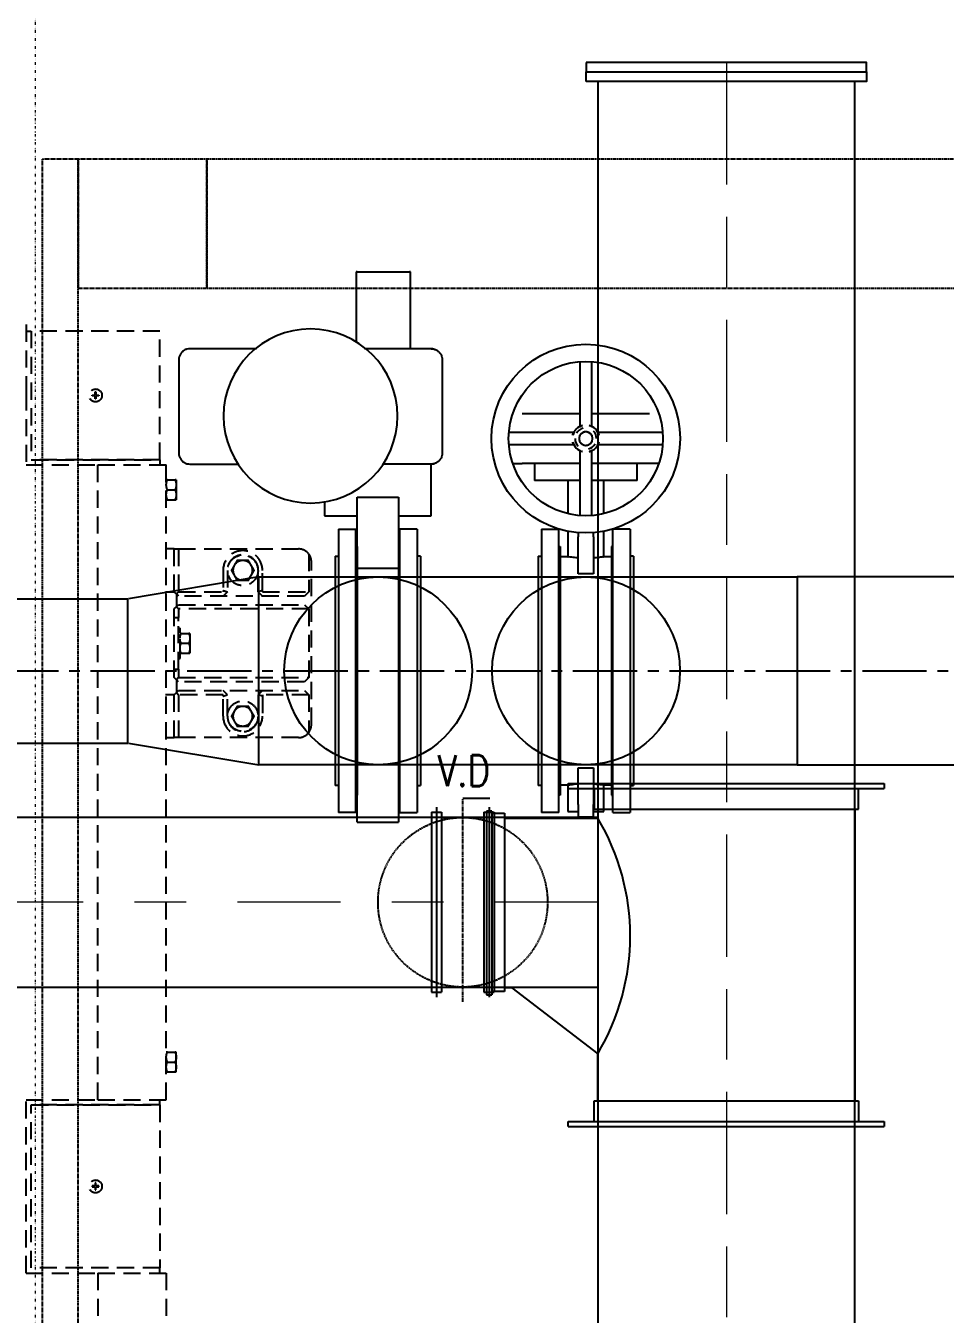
# Model space of a CAD drawing. Extents: x -76427 to 292734, y -42117 to 131250.
# Drawn here: x 8989 to 10061, y 5314 to 6816 of the extents above; entities that cross this region are included whole.
import ezdxf
from ezdxf.enums import TextEntityAlignment as Align

# ---------------------------------------------------------------- set-up
doc = ezdxf.new("R2010")
doc.units = 0
doc.header["$LTSCALE"] = 10
for name, pattern in [('H12PL1$0$JJP_三點線', [0.9, 0.3, -0.15, 0, -0.15, 0, -0.15, 0, -0.15]), ('XFM7P10PV$0$CENTER2', [1.125, 0.75, -0.125, 0.125, -0.125]), ('XFM7P10PV$0$Dashed', [2, 1, -1]), ('XFM7P10PV$0$HIDDEN2', [0.1875, 0.125, -0.0625]), ('XFM7P10PV$0$中心', [29.999999, 12, -6, 6, -6]), ('XFM7Q10PV-200K$0$18P6-XFM7QB2-PV$0$HIDDEN', [0.3, 0.2, -0.1])]:
    doc.linetypes.add(name, pattern=pattern)
for name, color, linetype in [('H12PL1$0$S-GRID', 252, 'Continuous'), ('XFM7P10PV$0$M-CMDUCT-DAPR', 252, 'Continuous'), ('XFM7P10PV$0$M-DUCT-FLAN-L', 252, 'Continuous'), ('XFM7P10PV$0$SUPPORT', 252, 'XFM7P10PV$0$Dashed'), ('XFM7P10PV$0$U-PV-EXH', 252, 'Continuous'), ('XFM7P10PV$0$U-PV-PIPE-CENTER', 252, 'XFM7P10PV$0$CENTER2'), ('XFM7P10PV$0$U-PV-PIPE-SUS', 252, 'Continuous'), ('XFM7Q10PV-200K$0$PV-EQ(FUTURE)', 252, 'XFM7Q10PV-200K$0$18P6-XFM7QB2-PV$0$HIDDEN')]:
    doc.layers.add(name, color=color, linetype=linetype)
doc.layers.add('XFM7P10PV$0$M-HVAC-DUCT-CNTR', color=252, linetype='XFM7P10PV$0$中心', lineweight=9)
doc.styles.add('XFM7P10PV$0$STDTEXT', font='simplex.shx', dxfattribs={"width": 0.8, "bigfont": 'china.shx'})

# ---------------------------------------------------------------- blocks, each defined once
blk = doc.blocks.new('H12PL1')
at = {"layer": 'H12PL1$0$S-GRID', "linetype": 'H12PL1$0$JJP_三點線', "lineweight": 0}
blk.add_line((9000, 128250), (9000, -28000), dxfattribs=at)
blk = doc.blocks.new('XFM7Q10PV-200K$0$18P6-XFM7QB2-PV$0$atlas vaccum pump')
for p, q in [((-5.75, 148.6), (-5.75, 222.57)), ((2.25, 148.6), (2.25, 222.57)), ((2.25, 148.6), (-5.75, 148.6)), ((-5, 148.6), (-5, 148)), ((-5, 148), (10, 148)), ((-5, 148), (10, 148)), ((-5, 129), (-5, 148)), ((10.6, 148.6), (2.25, 148.6)), ((10, 148), (10, 129)), ((10, 148), (10, 129)), ((10.6, 148.6), (10.6, 128.4)), ((-5.75, 128.4), (-5.75, 54.4)), ((2.25, 128.4), (-5.75, 128.4)), ((10, 129), (-5, 129)), ((-5, 129), (-5, 128.4)), ((-5, 129), (10, 129)), ((2.25, 128.4), (2.25, 54.4)), ((10.6, 128.4), (2.25, 128.4)), ((-6.91, 125.15), (-6.91, 124.58)), ((-5.88, 125.15), (-6.77, 125.15)), ((-6.91, 124.58), (-6.91, 123.42)), ((-6.91, 124.58), (-6.91, 124.58)), ((-6.91, 123.42), (-6.91, 122.85)), ((-6.91, 123.42), (-6.91, 123.42)), ((-5.88, 124), (-6.77, 124)), ((-5.88, 122.85), (-6.77, 122.85)), ((-21.17, 86.19), (-7.17, 86.19)), ((-7.17, 81.19), (-7.17, 86.19)), ((-7.17, 86.19), (-6.67, 86.19)), ((-6.67, 86.19), (-6.67, 81.19)), ((-5.67, 86.19), (-6.67, 86.19)), ((-22.67, 84.69), (-22.67, 65.69)), ((-22.38, 81.19), (-22.38, 85.59)), ((-15.67, 84.27), (-15.67, 84.27)), ((-14.67, 84.85), (-14.67, 84.85)), ((-13.67, 84.27), (-13.67, 84.27)), ((-16.97, 81.35), (-16.97, 83.69)), ((-16.47, 81.19), (-16.47, 83.69)), ((-15.67, 83.12), (-15.67, 83.11)), ((-13.67, 83.11), (-13.67, 83.12)), ((-12.87, 83.69), (-12.87, 81.19)), ((-12.37, 83.69), (-12.37, 81.35)), ((-22.38, 81.19), (-16.97, 81.19)), ((-21.86, 80.69), (-22.38, 81.19)), ((-16.97, 81.35), (-16.47, 81.19)), ((-16.97, 81.19), (-16.97, 81.35)), ((-16.97, 80.69), (-16.47, 81.19)), ((-14.67, 82.54), (-14.67, 82.54)), ((-12.87, 81.19), (-12.37, 80.69)), ((-12.37, 81.35), (-12.37, 81.19)), ((-12.37, 81.19), (-7.17, 81.19)), ((-6.92, 80.94), (-7.17, 81.19)), ((-6.67, 81.19), (-6.92, 80.94)), ((-6.67, 81.19), (-5.67, 81.19)), ((-22.38, 79.19), (-21.86, 79.69)), ((-7.17, 80.69), (-21.86, 80.69)), ((-21.86, 79.69), (-7.17, 79.69)), ((-6.92, 80.94), (-7.17, 80.69)), ((-7.17, 79.69), (-6.92, 79.44)), ((-6.92, 79.44), (-6.92, 80.94)), ((-7.17, 79.19), (-22.38, 79.19)), ((-22.38, 71.19), (-22.38, 79.19)), ((-7.17, 79.19), (-6.92, 79.44)), ((-7.17, 78.19), (-7.17, 79.19)), ((-7.17, 78.19), (-7.17, 72.6)), ((-6.67, 78.19), (-7.17, 78.19)), ((-6.92, 79.44), (-6.67, 79.19)), ((-6.67, 79.19), (-6.67, 71.19)), ((-7.35, 76.97), (-7.35, 73.66)), ((-7.35, 76.97), (-7.35, 73.66)), ((-7.17, 76.97), (-7.35, 76.97)), ((-7.17, 76.97), (-7.35, 76.97)), ((-8.5, 75.77), (-8.5, 76.35)), ((-8.5, 74.62), (-8.5, 75.77)), ((-8.5, 75.77), (-8.5, 75.77)), ((-7.48, 76.35), (-8.37, 76.35)), ((-7.48, 75.19), (-8.37, 75.19)), ((-8.5, 74.61), (-8.5, 74.62)), ((-8.5, 74.04), (-8.5, 74.61)), ((-7.48, 74.04), (-8.37, 74.04)), ((-7.35, 73.66), (-7.35, 73.42)), ((-7.35, 73.66), (-7.35, 73.42)), ((-7.17, 73.42), (-7.35, 73.42)), ((-7.17, 73.42), (-7.35, 73.42)), ((-7.17, 72.6), (-7.17, 72.19)), ((-7.17, 71.19), (-7.17, 72.19)), ((-6.67, 72.19), (-7.17, 72.19)), ((-22.38, 71.19), (-7.17, 71.19)), ((-21.86, 70.69), (-22.38, 71.19)), ((-7.17, 70.69), (-21.86, 70.69)), ((-6.92, 70.94), (-7.17, 71.19)), ((-6.92, 70.94), (-7.17, 70.69)), ((-6.67, 71.19), (-6.92, 70.94)), ((-6.92, 69.44), (-6.92, 70.94)), ((-22.38, 69.19), (-21.86, 69.69)), ((-16.97, 69.19), (-22.38, 69.19)), ((-22.38, 64.8), (-22.38, 69.19)), ((-21.86, 69.69), (-7.17, 69.69)), ((-16.97, 69.69), (-16.47, 69.19)), ((-16.97, 69.03), (-16.47, 69.19)), ((-16.97, 69.19), (-16.97, 69.03)), ((-16.47, 69.19), (-16.47, 66.69)), ((-12.87, 69.19), (-12.37, 69.69)), ((-12.87, 66.69), (-12.87, 69.19)), ((-12.37, 69.03), (-12.37, 69.19)), ((-7.17, 69.19), (-12.37, 69.19)), ((-7.17, 69.69), (-6.92, 69.44)), ((-7.17, 69.19), (-6.92, 69.44)), ((-7.17, 64.19), (-7.17, 69.19)), ((-6.92, 69.44), (-6.67, 69.19)), ((-6.67, 69.19), (-6.67, 64.19)), ((-5.67, 69.19), (-6.67, 69.19)), ((-16.97, 69.03), (-16.97, 66.69)), ((-14.67, 67.85), (-14.67, 67.85)), ((-12.37, 66.69), (-12.37, 69.03)), ((-15.67, 67.27), (-15.67, 67.27)), ((-15.67, 66.12), (-15.67, 66.11)), ((-13.67, 67.27), (-13.67, 67.27)), ((-13.67, 66.11), (-13.67, 66.12)), ((-14.67, 65.54), (-14.67, 65.54)), ((-7.17, 64.19), (-21.17, 64.19)), ((-6.67, 64.19), (-7.17, 64.19)), ((-6.67, 64.19), (-5.67, 64.19)), ((-6.91, 57.88), (-6.91, 58.45)), ((-6.91, 56.72), (-6.91, 57.88)), ((-6.91, 57.88), (-6.91, 57.88)), ((-5.88, 58.45), (-6.77, 58.45)), ((-5.88, 57.3), (-6.77, 57.3)), ((-6.91, 56.15), (-6.91, 56.72)), ((-6.91, 56.72), (-6.91, 56.72)), ((-5.88, 56.15), (-6.77, 56.15)), ((2.25, 54.4), (-5.75, 54.4)), ((-5, 53.8), (-5, 54.4)), ((10.6, 54.4), (2.25, 54.4)), ((10.6, 54.4), (2.25, 54.4)), ((10.6, 46.05), (10.6, 54.4)), ((10, 53.8), (-5, 53.8)), ((-5, 53.8), (10, 53.8)), ((-5, 53.8), (-5, 38.8)), ((10, 53.8), (-5, 53.8)), ((-5, 53.8), (10, 53.8)), ((10, 38.8), (10, 53.8)), ((10, 38.8), (10, 53.8)), ((10.6, 38.05), (10.6, 46.05)), ((-5, 38.8), (10, 38.8)), ((10.6, 38.8), (10, 38.8))]:
    blk.add_line(p, q)
for centre, radius in [((2.5, 138.5), 0.75), ((-14.67, 83.69), 1.78), ((-14.67, 66.69), 1.78), ((2.5, 46.3), 0.75)]:
    blk.add_circle(centre, radius)
for centre, radius, start, end in [((-21.17, 84.69), 1.5, 90, 143.4548), ((-14.67, 83.69), 2.3, 0, 180), ((-21.17, 84.69), 1.5, 143.4548, 180), ((-14.67, 83.69), 1.8, 0, 180), ((-14.67, 83.69), 1.15, 150.0978, 209.9022), ((-14.67, 83.69), 1.15, 90.0978, 149.9022), ((-14.67, 83.69), 1.15, 30.0978, 89.9022), ((-14.67, 83.69), 1.15, 330.0978, 29.9022), ((-14.67, 83.69), 1.15, 210.0978, 269.9022), ((-14.67, 83.69), 1.15, 270.0978, 329.9022), ((-14.67, 66.69), 1.15, 90.0978, 149.9022), ((-14.67, 66.69), 1.15, 30.0978, 89.9022), ((-14.67, 66.69), 2.3, 180, 0), ((-14.67, 66.69), 1.8, 180, 0), ((-14.67, 66.69), 1.15, 150.0978, 209.9022), ((-14.67, 66.69), 1.15, 210.0978, 269.9022), ((-14.67, 66.69), 1.15, 270.0978, 329.9022), ((-14.67, 66.69), 1.15, 330.0978, 29.9022), ((-21.17, 65.69), 1.5, 180, 216.5452), ((-21.17, 65.69), 1.5, 216.5452, 270)]:
    blk.add_arc(centre, radius, start, end)
for points, knots in [([(2.1, 138.55), (2.1, 138.54), (2.1, 138.53), (2.1, 138.52), (2.1, 138.51), (2.1, 138.48), (2.1, 138.47), (2.1, 138.45)], [-1.051198, -1.051198, -1.051198, -1.051198, -0.819396, -0.819396, -0.538089, -0.538089, -0.050153, -0.050153, -0.050153, -0.050153]), ([(2.45, 138.55), (2.44, 138.55), (2.44, 138.55), (2.42, 138.55), (2.41, 138.55), (2.38, 138.55), (2.35, 138.55), (2.29, 138.55), (2.26, 138.55), (2.19, 138.55), (2.14, 138.55), (2.1, 138.55)], [-3.659853, -3.659853, -3.659853, -3.659853, -3.478121, -3.478121, -3.188108, -3.188108, -2.420724, -2.420724, -1.454828, -1.454828, -0.057979, -0.057979, -0.057979, -0.057979]), ([(2.1, 138.45), (2.13, 138.45), (2.16, 138.45), (2.23, 138.45), (2.27, 138.45), (2.32, 138.45), (2.35, 138.45), (2.39, 138.45), (2.4, 138.45), (2.43, 138.45), (2.44, 138.45), (2.45, 138.45)], [-2.795877, -2.795877, -2.795877, -2.795877, -2.326722, -2.326722, -1.532225, -1.532225, -0.834824, -0.834824, -0.345458, -0.345458, -0.050093, -0.050093, -0.050093, -0.050093]), ([(2.45, 138.9), (2.45, 138.87), (2.45, 138.84), (2.45, 138.77), (2.45, 138.73), (2.45, 138.68), (2.45, 138.65), (2.45, 138.61), (2.45, 138.6), (2.45, 138.57), (2.45, 138.56), (2.45, 138.55)], [-2.795877, -2.795877, -2.795877, -2.795877, -2.326722, -2.326722, -1.532225, -1.532225, -0.834824, -0.834824, -0.345458, -0.345458, -0.050093, -0.050093, -0.050093, -0.050093]), ([(2.55, 138.9), (2.54, 138.9), (2.53, 138.9), (2.52, 138.9), (2.51, 138.9), (2.48, 138.9), (2.47, 138.9), (2.45, 138.9)], [-1.051198, -1.051198, -1.051198, -1.051198, -0.819396, -0.819396, -0.538089, -0.538089, -0.050153, -0.050153, -0.050153, -0.050153]), ([(2.45, 138.45), (2.45, 138.44), (2.45, 138.44), (2.45, 138.42), (2.45, 138.41), (2.45, 138.38), (2.45, 138.36), (2.45, 138.29), (2.45, 138.26), (2.45, 138.19), (2.45, 138.14), (2.45, 138.1)], [-4.101984, -4.101984, -4.101984, -4.101984, -3.805984, -3.805984, -3.331982, -3.331982, -2.376503, -2.376503, -1.454828, -1.454828, -0.057979, -0.057979, -0.057979, -0.057979]), ([(2.55, 138.55), (2.55, 138.56), (2.55, 138.56), (2.55, 138.58), (2.55, 138.59), (2.55, 138.62), (2.55, 138.65), (2.55, 138.71), (2.55, 138.74), (2.55, 138.81), (2.55, 138.86), (2.55, 138.9)], [-3.659853, -3.659853, -3.659853, -3.659853, -3.478121, -3.478121, -3.188108, -3.188108, -2.420724, -2.420724, -1.454828, -1.454828, -0.057979, -0.057979, -0.057979, -0.057979]), ([(2.9, 138.55), (2.87, 138.55), (2.84, 138.55), (2.77, 138.55), (2.73, 138.55), (2.68, 138.55), (2.65, 138.55), (2.61, 138.55), (2.6, 138.55), (2.57, 138.55), (2.56, 138.55), (2.55, 138.55)], [-2.795877, -2.795877, -2.795877, -2.795877, -2.326722, -2.326722, -1.532225, -1.532225, -0.834824, -0.834824, -0.345458, -0.345458, -0.050093, -0.050093, -0.050093, -0.050093]), ([(2.55, 138.45), (2.56, 138.45), (2.56, 138.45), (2.58, 138.45), (2.59, 138.45), (2.61, 138.45), (2.64, 138.45), (2.72, 138.45), (2.74, 138.45), (2.81, 138.45), (2.86, 138.45), (2.9, 138.45)], [-4.471432, -4.471432, -4.471432, -4.471432, -4.067289, -4.067289, -3.419511, -3.419511, -2.365221, -2.365221, -1.454828, -1.454828, -0.057979, -0.057979, -0.057979, -0.057979]), ([(2.55, 138.1), (2.55, 138.13), (2.55, 138.16), (2.55, 138.23), (2.55, 138.27), (2.55, 138.32), (2.55, 138.35), (2.55, 138.39), (2.55, 138.4), (2.55, 138.43), (2.55, 138.44), (2.55, 138.45)], [-2.795877, -2.795877, -2.795877, -2.795877, -2.326722, -2.326722, -1.532225, -1.532225, -0.834824, -0.834824, -0.345458, -0.345458, -0.050093, -0.050093, -0.050093, -0.050093]), ([(2.9, 138.5), (2.9, 138.5), (2.9, 138.5), (2.9, 138.52), (2.9, 138.53), (2.9, 138.55)], [-0.55072, -0.55072, -0.55072, -0.55072, -0.5380886, -0.5380886, -0.0501532, -0.0501532, -0.0501532, -0.0501532]), ([(2.9, 138.45), (2.9, 138.45), (2.9, 138.45), (2.9, 138.47), (2.9, 138.48), (2.9, 138.5)], [-1.0512702, -1.0512702, -1.0512702, -1.0512702, -1.0448407, -1.0448407, -0.55072, -0.55072, -0.55072, -0.55072]), ([(2.45, 138.1), (2.46, 138.1), (2.47, 138.1), (2.48, 138.1), (2.49, 138.1), (2.52, 138.1), (2.53, 138.1), (2.55, 138.1)], [-1.051198, -1.051198, -1.051198, -1.051198, -0.819396, -0.819396, -0.538089, -0.538089, -0.050153, -0.050153, -0.050153, -0.050153]), ([(2.45, 46.7), (2.46, 46.7), (2.47, 46.7), (2.48, 46.7), (2.49, 46.7), (2.52, 46.7), (2.53, 46.7), (2.55, 46.7)], [-1.051198, -1.051198, -1.051198, -1.051198, -0.819396, -0.819396, -0.538089, -0.538089, -0.050153, -0.050153, -0.050153, -0.050153]), ([(2.45, 46.35), (2.45, 46.36), (2.45, 46.36), (2.45, 46.38), (2.45, 46.39), (2.45, 46.42), (2.45, 46.44), (2.45, 46.51), (2.45, 46.54), (2.45, 46.61), (2.45, 46.66), (2.45, 46.7)], [-4.101984, -4.101984, -4.101984, -4.101984, -3.805984, -3.805984, -3.331982, -3.331982, -2.376503, -2.376503, -1.454828, -1.454828, -0.057979, -0.057979, -0.057979, -0.057979]), ([(2.55, 46.7), (2.55, 46.67), (2.55, 46.64), (2.55, 46.57), (2.55, 46.53), (2.55, 46.48), (2.55, 46.45), (2.55, 46.41), (2.55, 46.4), (2.55, 46.37), (2.55, 46.36), (2.55, 46.35)], [-2.795877, -2.795877, -2.795877, -2.795877, -2.326722, -2.326722, -1.532225, -1.532225, -0.834824, -0.834824, -0.345458, -0.345458, -0.050093, -0.050093, -0.050093, -0.050093]), ([(2.1, 46.35), (2.13, 46.35), (2.16, 46.35), (2.23, 46.35), (2.27, 46.35), (2.32, 46.35), (2.35, 46.35), (2.39, 46.35), (2.4, 46.35), (2.43, 46.35), (2.44, 46.35), (2.45, 46.35)], [-2.795877, -2.795877, -2.795877, -2.795877, -2.326722, -2.326722, -1.532225, -1.532225, -0.834824, -0.834824, -0.345458, -0.345458, -0.050093, -0.050093, -0.050093, -0.050093]), ([(2.1, 46.25), (2.1, 46.26), (2.1, 46.27), (2.1, 46.28), (2.1, 46.29), (2.1, 46.32), (2.1, 46.33), (2.1, 46.35)], [-1.051198, -1.051198, -1.051198, -1.051198, -0.819396, -0.819396, -0.538089, -0.538089, -0.050153, -0.050153, -0.050153, -0.050153]), ([(2.45, 46.25), (2.44, 46.25), (2.44, 46.25), (2.42, 46.25), (2.41, 46.25), (2.38, 46.25), (2.35, 46.25), (2.29, 46.25), (2.26, 46.25), (2.19, 46.25), (2.14, 46.25), (2.1, 46.25)], [-3.659853, -3.659853, -3.659853, -3.659853, -3.478121, -3.478121, -3.188108, -3.188108, -2.420724, -2.420724, -1.454828, -1.454828, -0.057979, -0.057979, -0.057979, -0.057979]), ([(2.45, 45.9), (2.45, 45.93), (2.45, 45.96), (2.45, 46.03), (2.45, 46.07), (2.45, 46.12), (2.45, 46.15), (2.45, 46.19), (2.45, 46.2), (2.45, 46.23), (2.45, 46.24), (2.45, 46.25)], [-2.795877, -2.795877, -2.795877, -2.795877, -2.326722, -2.326722, -1.532225, -1.532225, -0.834824, -0.834824, -0.345458, -0.345458, -0.050093, -0.050093, -0.050093, -0.050093]), ([(2.55, 45.9), (2.54, 45.9), (2.53, 45.9), (2.52, 45.9), (2.51, 45.9), (2.48, 45.9), (2.47, 45.9), (2.45, 45.9)], [-1.051198, -1.051198, -1.051198, -1.051198, -0.819396, -0.819396, -0.538089, -0.538089, -0.050153, -0.050153, -0.050153, -0.050153]), ([(2.55, 46.35), (2.56, 46.35), (2.56, 46.35), (2.58, 46.35), (2.59, 46.35), (2.61, 46.35), (2.64, 46.35), (2.72, 46.35), (2.74, 46.35), (2.81, 46.35), (2.86, 46.35), (2.9, 46.35)], [-4.471432, -4.471432, -4.471432, -4.471432, -4.067289, -4.067289, -3.419511, -3.419511, -2.365221, -2.365221, -1.454828, -1.454828, -0.057979, -0.057979, -0.057979, -0.057979]), ([(2.55, 46.25), (2.55, 46.24), (2.55, 46.24), (2.55, 46.22), (2.55, 46.21), (2.55, 46.18), (2.55, 46.15), (2.55, 46.09), (2.55, 46.06), (2.55, 45.99), (2.55, 45.94), (2.55, 45.9)], [-3.659853, -3.659853, -3.659853, -3.659853, -3.478121, -3.478121, -3.188108, -3.188108, -2.420724, -2.420724, -1.454828, -1.454828, -0.057979, -0.057979, -0.057979, -0.057979]), ([(2.9, 46.25), (2.87, 46.25), (2.84, 46.25), (2.77, 46.25), (2.73, 46.25), (2.68, 46.25), (2.65, 46.25), (2.61, 46.25), (2.6, 46.25), (2.57, 46.25), (2.56, 46.25), (2.55, 46.25)], [-2.795877, -2.795877, -2.795877, -2.795877, -2.326722, -2.326722, -1.532225, -1.532225, -0.834824, -0.834824, -0.345458, -0.345458, -0.050093, -0.050093, -0.050093, -0.050093]), ([(2.9, 46.35), (2.9, 46.35), (2.9, 46.35), (2.9, 46.33), (2.9, 46.32), (2.9, 46.3)], [-1.0512702, -1.0512702, -1.0512702, -1.0512702, -1.0448407, -1.0448407, -0.55072, -0.55072, -0.55072, -0.55072]), ([(2.9, 46.3), (2.9, 46.3), (2.9, 46.3), (2.9, 46.28), (2.9, 46.27), (2.9, 46.25)], [-0.55072, -0.55072, -0.55072, -0.55072, -0.5380886, -0.5380886, -0.0501532, -0.0501532, -0.0501532, -0.0501532])]:
    blk.add_open_spline(points, degree=3, knots=knots)
for points, weights in [([(-6.77, 125.15), (-6.9, 125.15), (-6.91, 125.15)], [1.00002720507, 1.03773186047, 1]), ([(-6.91, 124.58), (-6.9, 124.85), (-6.77, 125.15)], [1, 1.03773186047, 1.00002720507]), ([(-5.75, 125.15), (-5.75, 125.15), (-5.88, 125.15)], [1, 1.03773186047, 1.00002720507]), ([(-5.88, 125.15), (-5.75, 124.85), (-5.75, 124.58)], [1.00002720507, 1.03773186047, 1]), ([(-6.77, 124), (-6.9, 124.31), (-6.91, 124.58)], [1.00002720507, 1.03773186047, 1]), ([(-6.91, 123.42), (-6.9, 123.69), (-6.77, 124)], [1, 1.03773186047, 1.00002720507]), ([(-6.77, 122.85), (-6.9, 123.15), (-6.91, 123.42)], [1.00002720507, 1.03773186047, 1]), ([(-5.75, 124.58), (-5.75, 124.31), (-5.88, 124)], [1, 1.03773186047, 1.00002720507]), ([(-5.88, 124), (-5.75, 123.69), (-5.75, 123.42)], [1.00002720507, 1.03773186047, 1]), ([(-5.75, 123.42), (-5.75, 123.15), (-5.88, 122.85)], [1, 1.03773186047, 1.00002720507]), ([(-6.91, 122.85), (-6.9, 122.85), (-6.77, 122.85)], [1, 1.03773186047, 1.00002720507]), ([(-5.88, 122.85), (-5.75, 122.85), (-5.75, 122.85)], [1.00002720507, 1.03773186047, 1]), ([(-15.67, 84.27), (-15.83, 84), (-16, 83.69)], [1, 1.03773186047, 1.00002720507]), ([(-15.34, 84.85), (-15.51, 84.54), (-15.67, 84.27)], [1.00002720507, 1.03773186047, 1]), ([(-14.67, 84.85), (-14.98, 84.85), (-15.34, 84.85)], [1, 1.03773186047, 1.00002720507]), ([(-14, 84.85), (-14.36, 84.85), (-14.67, 84.85)], [1.00002720507, 1.03773186047, 1]), ([(-13.67, 84.27), (-13.83, 84.54), (-14, 84.85)], [1, 1.03773186047, 1.00002720507]), ([(-13.34, 83.69), (-13.51, 84), (-13.67, 84.27)], [1.00002720507, 1.03773186048, 1]), ([(-16, 83.69), (-15.83, 83.38), (-15.67, 83.12)], [1.00002720507, 1.03773186047, 1]), ([(-15.67, 83.11), (-15.51, 82.85), (-15.34, 82.54)], [1, 1.03773186047, 1.00002720507]), ([(-14, 82.54), (-13.83, 82.85), (-13.67, 83.11)], [1.00002720507, 1.03773186048, 1]), ([(-13.67, 83.12), (-13.51, 83.38), (-13.34, 83.69)], [1, 1.03773186048, 1.00002720507]), ([(-15.34, 82.54), (-14.98, 82.54), (-14.67, 82.54)], [1.00002720507, 1.03773186047, 1]), ([(-14.67, 82.54), (-14.36, 82.54), (-14, 82.54)], [1, 1.03773186047, 1.00002720507]), ([(-8.5, 75.77), (-8.5, 76.04), (-8.37, 76.35)], [1, 1.03773186047, 1.00002720507]), ([(-8.37, 76.35), (-8.5, 76.35), (-8.5, 76.35)], [1.00002720507, 1.03773186047, 1]), ([(-8.37, 75.19), (-8.5, 75.5), (-8.5, 75.77)], [1.00002720507, 1.03773186047, 1]), ([(-8.5, 74.62), (-8.5, 74.88), (-8.37, 75.19)], [1, 1.03773186048, 1.00002720507]), ([(-7.35, 76.35), (-7.36, 76.35), (-7.48, 76.35)], [1.00841579813, 1.03291077107, 1.00002720507]), ([(-7.48, 76.35), (-7.36, 76.08), (-7.35, 75.84)], [1.00002720507, 1.03291077107, 1.00841579813]), ([(-7.35, 75.7), (-7.36, 75.46), (-7.48, 75.19)], [1.00841579813, 1.03291077108, 1.00002720507]), ([(-7.48, 75.19), (-7.36, 74.92), (-7.35, 74.69)], [1.00002720507, 1.03291077107, 1.00841579813]), ([(-8.37, 74.04), (-8.5, 74.35), (-8.5, 74.61)], [1.00002720507, 1.03773186047, 1]), ([(-8.5, 74.04), (-8.5, 74.04), (-8.37, 74.04)], [1, 1.03773186048, 1.00002720507]), ([(-7.35, 74.54), (-7.36, 74.31), (-7.48, 74.04)], [1.00841579813, 1.03291077107, 1.00002720507]), ([(-7.48, 74.04), (-7.36, 74.04), (-7.35, 74.04)], [1.00002720507, 1.03291077108, 1.00841579813]), ([(-15.34, 67.85), (-15.51, 67.54), (-15.67, 67.27)], [1.00002720507, 1.03773186047, 1]), ([(-14.67, 67.85), (-14.98, 67.85), (-15.34, 67.85)], [1, 1.03773186047, 1.00002720507]), ([(-14, 67.85), (-14.36, 67.85), (-14.67, 67.85)], [1.00002720507, 1.03773186047, 1]), ([(-13.67, 67.27), (-13.83, 67.54), (-14, 67.85)], [1, 1.03773186047, 1.00002720507]), ([(-15.67, 67.27), (-15.83, 67), (-16, 66.69)], [1, 1.03773186047, 1.00002720507]), ([(-16, 66.69), (-15.83, 66.38), (-15.67, 66.12)], [1.00002720507, 1.03773186047, 1]), ([(-15.67, 66.11), (-15.51, 65.85), (-15.34, 65.54)], [1, 1.03773186047, 1.00002720507]), ([(-14, 65.54), (-13.83, 65.85), (-13.67, 66.11)], [1.00002720507, 1.03773186047, 1]), ([(-13.34, 66.69), (-13.51, 67), (-13.67, 67.27)], [1.00002720507, 1.03773186047, 1]), ([(-13.67, 66.12), (-13.51, 66.38), (-13.34, 66.69)], [1, 1.03773186047, 1.00002720507]), ([(-15.34, 65.54), (-14.98, 65.54), (-14.67, 65.54)], [1.00002720507, 1.03773186047, 1]), ([(-14.67, 65.54), (-14.36, 65.54), (-14, 65.54)], [1, 1.03773186047, 1.00002720507]), ([(-6.91, 57.88), (-6.9, 58.15), (-6.77, 58.45)], [1, 1.03773186047, 1.00002720507]), ([(-6.77, 58.45), (-6.9, 58.45), (-6.91, 58.45)], [1.00002720507, 1.03773186048, 1]), ([(-6.77, 57.3), (-6.9, 57.61), (-6.91, 57.88)], [1.00002720507, 1.03773186047, 1]), ([(-6.91, 56.72), (-6.9, 56.99), (-6.77, 57.3)], [1, 1.03773186047, 1.00002720507]), ([(-5.75, 58.45), (-5.75, 58.45), (-5.88, 58.45)], [1, 1.03773186047, 1.00002720507]), ([(-5.88, 58.45), (-5.75, 58.15), (-5.75, 57.88)], [1.00002720507, 1.03773186047, 1]), ([(-5.75, 57.88), (-5.75, 57.61), (-5.88, 57.3)], [1, 1.03773186047, 1.00002720507]), ([(-5.88, 57.3), (-5.75, 56.99), (-5.75, 56.72)], [1.00002720507, 1.03773186047, 1]), ([(-6.77, 56.15), (-6.9, 56.45), (-6.91, 56.72)], [1.00002720507, 1.03773186047, 1]), ([(-6.91, 56.15), (-6.9, 56.15), (-6.77, 56.15)], [1, 1.03773186048, 1.00002720507]), ([(-5.75, 56.72), (-5.75, 56.45), (-5.88, 56.15)], [1, 1.03773186047, 1.00002720507]), ([(-5.88, 56.15), (-5.75, 56.15), (-5.75, 56.15)], [1.00002720507, 1.03773186047, 1])]:
    blk.add_rational_spline(points, weights, degree=2)
for points in [[(-12.37, 81.35), (-12.54, 81.3), (-12.7, 81.25), (-12.87, 81.19)], [(-12.37, 69.03), (-12.54, 69.09), (-12.7, 69.14), (-12.87, 69.19)]]:
    blk.add_open_spline(points, degree=3)
blk = doc.blocks.new('XFM7Q10PV-200K')
at = {"layer": 'XFM7Q10PV-200K$0$PV-EQ(FUTURE)', "xscale": 10, "yscale": 10, "zscale": 10, "rotation": 180}
blk.add_blockref('XFM7Q10PV-200K$0$18P6-XFM7QB2-PV$0$atlas vaccum pump', (9095.4, 6848), dxfattribs=at)
blk = doc.blocks.new('XFM7P10PV$0$法蘭 - JIS 10K - 標準-V28-CHECK - FB2')
for p, q in [((21.6, 165), (1.6, 165)), ((1.6, -165), (1.6, 165)), ((21.6, 165), (21.6, -165)), ((1.6, 145), (0, 145)), ((0, 145), (0, -145)), ((25.6, 133.7), (21.6, 133.7)), ((25.6, 133.7), (25.6, -133.7)), ((21.6, -133.7), (25.6, -133.7)), ((0, -145), (1.6, -145)), ((1.6, -165), (21.6, -165))]:
    blk.add_line(p, q)
blk = doc.blocks.new('XFM7P10PV$0$LB2-PV-RD')
at = {"layer": 'XFM7P10PV$0$U-PV-PIPE-CENTER'}
blk.add_line((200.86, -46.59), (58.95, -46.59, 0), dxfattribs=at)
at = {"layer": 'XFM7P10PV$0$U-PV-PIPE-SUS'}
for p, q in [((132.76, -29.59, 0), (130.96, -29.59, 0)), ((130.96, -29.59, 0), (130.96, -30.99, 0)), ((132.76, -30.99, 0), (132.76, -29.59, 0)), ((158.52, -28.94), (153.69, -28.94)), ((153.69, -58.5), (153.69, -28.94)), ((158.52, -28.94), (158.52, -58.5)), ((129.76, -30.19, 0), (129.76, -33.29, 0)), ((130.96, -30.19, 0), (129.76, -30.19, 0)), ((130.96, -35.28, 0), (130.96, -30.99, 0)), ((133.96, -30.19, 0), (132.76, -30.19, 0)), ((132.76, -30.99, 0), (132.76, -35.28, 0)), ((133.96, -33.29, 0), (133.96, -30.19, 0)), ((129.76, -33.29, 0), (128.86, -33.29, 0)), ((128.86, -59.89, 0), (128.86, -33.29, 0)), ((134.86, -33.29, 0), (133.96, -33.29, 0)), ((134.86, -33.29, 0), (134.86, -59.89, 0)), ((107.2, -35.63, 0), (85.52, -35.63, 0)), ((107.2, -57.54, 0), (107.2, -35.63, 0)), ((107.2, -35.63, 0), (170.1, -35.63)), ((132.76, -35.28, 0), (130.96, -35.28, 0)), ((170, -35.63), (170, -57.54)), ((185.2, -38.17), (170, -35.63)), ((185.27, -38.17), (185.27, -55)), ((204.52, -38.17, 0), (185.27, -38.17, 0)), ((170, -57.54), (185.2, -55)), ((204.52, -55, 0), (185.27, -55, 0)), ((85.52, -57.54, 0), (107.2, -57.54, 0)), ((170.1, -57.54), (107.2, -57.54, 0)), ((130.96, -57.89, 0), (132.76, -57.89, 0)), ((130.96, -62.19, 0), (130.96, -57.89, 0)), ((132.76, -57.89, 0), (132.76, -62.19, 0)), ((153.69, -66.82), (153.69, -58.5)), ((153.69, -58.5), (158.52, -58.5)), ((158.52, -58.5), (158.52, -66.82)), ((128.86, -59.89, 0), (129.76, -59.89, 0)), ((129.76, -59.89, 0), (129.76, -62.86, 0)), ((133.96, -59.89, 0), (134.86, -59.89, 0)), ((133.96, -62.87, 0), (133.96, -59.89, 0)), ((130.96, -62.19, 0), (130.96, -62.7, 0)), ((132.76, -62.7, 0), (132.76, -62.19, 0)), ((129.76, -64.91, 0), (129.76, -68.79, 0)), ((131.16, -64.69, 0), (131.16, -72.25, 0)), ((132.56, -72.25, 0), (132.56, -64.69, 0)), ((133.96, -68.79, 0), (133.96, -64.91, 0)), ((153.69, -64.66), (149.88, -64.66)), ((149.88, -64.66), (149.88, -70.69)), ((162.33, -64.66), (158.52, -64.66)), ((162.33, -66.35), (162.33, -64.66)), ((158.52, -66.82), (153.69, -66.82)), ((125.87, -68.79, 0), (125.87, -70.74, 0)), ((125.87, -68.79, 0), (131.16, -68.79, 0)), ((132.56, -68.79, 0), (137.84, -68.79, 0)), ((137.84, -70.74, 0), (137.84, -68.79, 0)), ((123.35, -70.74, 0), (131.17, -70.74, 0)), ((132.56, -70.74, 0), (139.28, -70.74, 0)), ((140.37, -70.74, 0), (139.28, -70.74, 0)), ((148.61, -82.86), (148.61, -71.96)), ((149.88, -70.69), (155.57, -70.69)), ((178.04, -70.69), (172.35, -70.69)), ((179.31, -82.86), (179.31, -71.96)), ((130.45, -72.96, 0), (122.89, -72.96, 0)), ((131.08, -73.59, 0), (131.07, -73.62, 0)), ((131.09, -73.5, 0), (131.08, -73.53, 0)), ((131.08, -73.53, 0), (131.08, -73.56, 0)), ((131.08, -73.56, 0), (131.08, -73.59, 0)), ((131.1, -73.47, 0), (131.09, -73.5, 0)), ((131.11, -73.41, 0), (131.1, -73.44, 0)), ((131.1, -73.44, 0), (131.1, -73.47, 0)), ((131.13, -73.38, 0), (131.11, -73.41, 0)), ((131.14, -73.35, 0), (131.13, -73.38, 0)), ((131.15, -73.32, 0), (131.14, -73.35, 0)), ((131.16, -73.29, 0), (131.15, -73.32, 0)), ((131.18, -73.26, 0), (131.16, -73.29, 0)), ((131.2, -73.24, 0), (131.18, -73.26, 0)), ((131.21, -73.21, 0), (131.2, -73.24, 0)), ((131.23, -73.18, 0), (131.21, -73.21, 0)), ((131.25, -73.16, 0), (131.23, -73.18, 0)), ((131.27, -73.14, 0), (131.25, -73.16, 0)), ((131.29, -73.11, 0), (131.27, -73.14, 0)), ((131.32, -73.09, 0), (131.29, -73.11, 0)), ((131.34, -73.07, 0), (131.32, -73.09, 0)), ((131.36, -73.05, 0), (131.34, -73.07, 0)), ((131.39, -73.03, 0), (131.36, -73.05, 0)), ((131.41, -73.01, 0), (131.39, -73.03, 0)), ((131.44, -72.99, 0), (131.41, -73.01, 0)), ((131.47, -72.98, 0), (131.44, -72.99, 0)), ((131.5, -72.96, 0), (131.47, -72.98, 0)), ((131.52, -72.95, 0), (131.5, -72.96, 0)), ((131.55, -72.94, 0), (131.52, -72.95, 0)), ((131.58, -72.92, 0), (131.55, -72.94, 0)), ((131.61, -72.91, 0), (131.58, -72.92, 0)), ((131.64, -72.9, 0), (131.61, -72.91, 0)), ((131.67, -72.9, 0), (131.64, -72.9, 0)), ((131.7, -72.89, 0), (131.67, -72.9, 0)), ((131.73, -72.88, 0), (131.7, -72.89, 0)), ((131.77, -72.88, 0), (131.73, -72.88, 0)), ((131.8, -72.88, 0), (131.77, -72.88, 0)), ((131.83, -72.87, 0), (131.8, -72.88, 0)), ((131.86, -72.87, 0), (131.83, -72.87, 0)), ((131.88, -72.87, 0), (131.86, -72.87, 0)), ((131.91, -72.87, 0), (131.88, -72.87, 0)), ((131.94, -72.88, 0), (131.91, -72.87, 0)), ((131.97, -72.88, 0), (131.94, -72.88, 0)), ((132, -72.89, 0), (131.97, -72.88, 0)), ((132.03, -72.89, 0), (132, -72.89, 0)), ((132.06, -72.9, 0), (132.03, -72.89, 0)), ((132.09, -72.91, 0), (132.06, -72.9, 0)), ((132.12, -72.92, 0), (132.09, -72.91, 0)), ((132.15, -72.93, 0), (132.12, -72.92, 0)), ((132.18, -72.94, 0), (132.15, -72.93, 0)), ((132.21, -72.96, 0), (132.18, -72.94, 0)), ((132.24, -72.97, 0), (132.21, -72.96, 0)), ((132.27, -72.99, 0), (132.24, -72.97, 0)), ((132.29, -73, 0), (132.27, -72.99, 0)), ((132.32, -73.02, 0), (132.29, -73, 0)), ((132.34, -73.04, 0), (132.32, -73.02, 0)), ((132.37, -73.06, 0), (132.34, -73.04, 0)), ((132.39, -73.08, 0), (132.37, -73.06, 0)), ((132.41, -73.1, 0), (132.39, -73.08, 0)), ((132.44, -73.12, 0), (132.41, -73.1, 0)), ((132.46, -73.15, 0), (132.44, -73.12, 0)), ((132.48, -73.17, 0), (132.46, -73.15, 0)), ((132.5, -73.2, 0), (132.48, -73.17, 0)), ((132.51, -73.22, 0), (132.5, -73.2, 0)), ((132.53, -73.25, 0), (132.51, -73.22, 0)), ((132.55, -73.28, 0), (132.53, -73.25, 0)), ((132.56, -73.3, 0), (132.55, -73.28, 0)), ((132.58, -73.33, 0), (132.56, -73.3, 0)), ((132.59, -73.36, 0), (132.58, -73.33, 0)), ((132.6, -73.39, 0), (132.59, -73.36, 0)), ((132.61, -73.42, 0), (132.6, -73.39, 0)), ((132.62, -73.45, 0), (132.61, -73.42, 0)), ((132.63, -73.48, 0), (132.62, -73.45, 0)), ((132.63, -73.51, 0), (132.63, -73.48, 0)), ((132.64, -73.54, 0), (132.63, -73.51, 0)), ((132.64, -73.58, 0), (132.64, -73.54, 0)), ((132.64, -73.61, 0), (132.64, -73.58, 0)), ((140.83, -72.96, 0), (133.27, -72.96, 0)), ((122.89, -74.36, 0), (130.45, -74.36, 0)), ((131.07, -73.62, 0), (131.07, -73.65, 0)), ((131.07, -73.65, 0), (131.07, -73.68, 0)), ((131.07, -73.68, 0), (131.07, -73.72, 0)), ((131.07, -73.72, 0), (131.08, -73.75, 0)), ((131.08, -73.75, 0), (131.08, -73.78, 0)), ((131.08, -73.78, 0), (131.09, -73.81, 0)), ((131.09, -73.81, 0), (131.09, -73.84, 0)), ((131.09, -73.84, 0), (131.1, -73.87, 0)), ((131.1, -73.87, 0), (131.11, -73.9, 0)), ((131.11, -73.9, 0), (131.12, -73.93, 0)), ((131.12, -73.93, 0), (131.13, -73.96, 0)), ((131.13, -73.96, 0), (131.14, -73.99, 0)), ((131.14, -73.99, 0), (131.16, -74.02, 0)), ((131.16, -74.02, 0), (131.17, -74.04, 0)), ((131.16, -75.07, 0), (131.16, -82.63, 0)), ((131.17, -74.04, 0), (131.19, -74.07, 0)), ((131.19, -74.07, 0), (131.2, -74.1, 0)), ((131.2, -74.1, 0), (131.22, -74.12, 0)), ((131.22, -74.12, 0), (131.24, -74.15, 0)), ((131.24, -74.15, 0), (131.26, -74.17, 0)), ((131.26, -74.17, 0), (131.28, -74.2, 0)), ((131.28, -74.2, 0), (131.3, -74.22, 0)), ((131.3, -74.22, 0), (131.33, -74.24, 0)), ((131.33, -74.24, 0), (131.35, -74.26, 0)), ((131.35, -74.26, 0), (131.38, -74.28, 0)), ((131.38, -74.28, 0), (131.4, -74.3, 0)), ((131.4, -74.3, 0), (131.43, -74.32, 0)), ((131.43, -74.32, 0), (131.45, -74.34, 0)), ((131.45, -74.34, 0), (131.48, -74.35, 0)), ((131.48, -74.35, 0), (131.51, -74.37, 0)), ((131.51, -74.37, 0), (131.54, -74.38, 0)), ((131.54, -74.38, 0), (131.57, -74.39, 0)), ((131.57, -74.39, 0), (131.6, -74.4, 0)), ((131.6, -74.4, 0), (131.63, -74.41, 0)), ((131.63, -74.41, 0), (131.66, -74.42, 0)), ((131.66, -74.42, 0), (131.69, -74.43, 0)), ((131.69, -74.43, 0), (131.72, -74.44, 0)), ((131.72, -74.44, 0), (131.75, -74.44, 0)), ((131.75, -74.44, 0), (131.78, -74.44, 0)), ((131.78, -74.44, 0), (131.81, -74.45, 0)), ((131.81, -74.45, 0), (131.84, -74.45, 0)), ((131.84, -74.45, 0), (131.86, -74.45, 0)), ((131.86, -74.45, 0), (131.89, -74.45, 0)), ((131.89, -74.45, 0), (131.92, -74.45, 0)), ((131.92, -74.45, 0), (131.95, -74.44, 0)), ((131.95, -74.44, 0), (131.98, -74.44, 0)), ((131.98, -74.44, 0), (132.02, -74.43, 0)), ((132.02, -74.43, 0), (132.05, -74.43, 0)), ((132.05, -74.43, 0), (132.08, -74.42, 0)), ((132.08, -74.42, 0), (132.11, -74.41, 0)), ((132.11, -74.41, 0), (132.14, -74.4, 0)), ((132.14, -74.4, 0), (132.17, -74.39, 0)), ((132.17, -74.39, 0), (132.19, -74.37, 0)), ((132.19, -74.37, 0), (132.22, -74.36, 0)), ((132.22, -74.36, 0), (132.25, -74.34, 0)), ((132.25, -74.34, 0), (132.28, -74.33, 0)), ((132.28, -74.33, 0), (132.3, -74.31, 0)), ((132.3, -74.31, 0), (132.33, -74.29, 0)), ((132.33, -74.29, 0), (132.35, -74.27, 0)), ((132.35, -74.27, 0), (132.38, -74.25, 0)), ((132.38, -74.25, 0), (132.4, -74.23, 0)), ((132.4, -74.23, 0), (132.42, -74.21, 0)), ((132.42, -74.21, 0), (132.45, -74.19, 0)), ((132.45, -74.19, 0), (132.47, -74.16, 0)), ((132.47, -74.16, 0), (132.49, -74.14, 0)), ((132.49, -74.14, 0), (132.5, -74.11, 0)), ((132.5, -74.11, 0), (132.52, -74.09, 0)), ((132.52, -74.09, 0), (132.54, -74.06, 0)), ((132.54, -74.06, 0), (132.55, -74.03, 0)), ((132.55, -74.03, 0), (132.57, -74, 0)), ((132.56, -82.63, 0), (132.56, -75.07, 0)), ((132.57, -74, 0), (132.58, -73.98, 0)), ((132.58, -73.98, 0), (132.59, -73.95, 0)), ((132.59, -73.95, 0), (132.6, -73.92, 0)), ((132.6, -73.92, 0), (132.61, -73.89, 0)), ((132.61, -73.89, 0), (132.62, -73.86, 0)), ((132.62, -73.86, 0), (132.63, -73.83, 0)), ((132.63, -73.83, 0), (132.64, -73.79, 0)), ((132.65, -73.64, 0), (132.64, -73.61, 0)), ((132.64, -73.73, 0), (132.65, -73.7, 0)), ((132.64, -73.76, 0), (132.64, -73.73, 0)), ((132.64, -73.79, 0), (132.64, -73.76, 0)), ((132.65, -73.67, 0), (132.65, -73.64, 0)), ((132.65, -73.7, 0), (132.65, -73.67, 0)), ((133.27, -74.36, 0), (140.83, -74.36, 0)), ((131.17, -76.59, 0), (124.44, -76.59, 0)), ((139.28, -76.59, 0), (132.56, -76.59, 0)), ((149.88, -84.13), (157.65, -84.13)), ((152.3, -84.13), (152.3, -93.09)), ((158.65, -93.09), (158.65, -84.89)), ((170.27, -84.13), (178.04, -84.13)), ((158.65, -93.09), (152.3, -93.09)), ((152.3, -93.09), (152.4, -93.09)), ((158.54, -93.09), (158.65, -93.09))]:
    blk.add_line(p, q, dxfattribs=at)
at = {"layer": 'XFM7P10PV$0$U-PV-PIPE-SUS', "color": 8}
for centre in [(131.83, -46.59, 0), (156.07, -46.59, 0)]:
    blk.add_circle(centre, 10.95, dxfattribs=at)
at = {"layer": 'XFM7P10PV$0$U-PV-PIPE-SUS'}
for radius in [11, 9, 9]:
    blk.add_circle((131.86, -73.66, 0), radius, dxfattribs=at)
for centre, radius, start, end in [((163.96, -76.29), 10.15, 0, 180), ((131.86, -73.66, 0), 1.58, 104.7125, 165.2875), ((131.86, -73.66, 0), 1.25, 105, 150), ((131.86, -73.66, 0), 0.788, 90, 270), ((131.86, -73.66, 0), 0.788, 270, 90), ((131.86, -73.66, 0), 1.57, 14.7125, 75.2875), ((131.86, -73.66, 0), 1.25, 0, 45), ((131.86, -73.66, 0), 1.58, 194.7125, 255.2875), ((131.86, -73.66, 0), 1.25, 180, 225), ((131.86, -73.66, 0), 1.25, 285, 330), ((131.86, -73.66, 0), 1.57, 284.7125, 345.2875), ((163.96, -76.29), 10.15, 180, 0)]:
    blk.add_arc(centre, radius, start, end, dxfattribs=at)
for points, knots in [([(130.96, -33.42, 0), (130.81, -33.41, 0), (130.55, -33.39, 0), (130.15, -33.34, 0), (129.84, -33.3, 0), (129.76, -33.29, 0), (129.76, -33.29, 0)], [0, 0, 0, 0, 0.2, 0.4, 0.7, 1, 1, 1, 1]), ([(129.76, -33.29, 0), (129.76, -33.29, 0), (129.79, -33.29, 0), (129.98, -33.32, 0), (130.35, -33.37, 0), (130.74, -33.41, 0), (130.96, -33.42, 0)], [0, 0, 0, 0, 0.2, 0.4, 0.7, 1, 1, 1, 1]), ([(133.96, -33.29, 0), (133.96, -33.29, 0), (133.92, -33.29, 0), (133.74, -33.32, 0), (133.36, -33.37, 0), (132.98, -33.41, 0), (132.76, -33.42, 0)], [0, 0, 0, 0, 0.2, 0.4, 0.7, 1, 1, 1, 1]), ([(129.76, -59.89, 0), (129.76, -59.89, 0), (129.79, -59.88, 0), (129.98, -59.85, 0), (130.35, -59.8, 0), (130.74, -59.76, 0), (130.96, -59.75, 0)], [0, 0, 0, 0, 0.2, 0.4, 0.7, 1, 1, 1, 1]), ([(132.76, -59.75, 0), (132.9, -59.76, 0), (133.17, -59.78, 0), (133.57, -59.83, 0), (133.88, -59.87, 0), (133.96, -59.89, 0), (133.96, -59.89, 0)], [0, 0, 0, 0, 0.2, 0.4, 0.7, 1, 1, 1, 1]), ([(148.61, -71.96), (148.61, -71.85), (148.63, -71.68), (148.7, -71.47), (148.78, -71.32), (148.86, -71.2), (148.93, -71.12), (149, -71.04), (149.11, -70.95), (149.22, -70.87), (149.32, -70.82), (149.42, -70.77), (149.6, -70.71), (149.77, -70.69), (149.88, -70.69)], [0, 0, 0, 0, 0.166667, 0.25, 0.333333, 0.416667, 0.458333, 0.5, 0.583333, 0.666667, 0.708333, 0.75, 0.833333, 1, 1, 1, 1]), ([(179.31, -71.96), (179.31, -71.85), (179.29, -71.68), (179.22, -71.47), (179.14, -71.32), (179.07, -71.2), (179, -71.12), (178.92, -71.04), (178.82, -70.95), (178.7, -70.87), (178.6, -70.82), (178.5, -70.77), (178.32, -70.71), (178.15, -70.69), (178.04, -70.69)], [0, 0, 0, 0, 0.166667, 0.25, 0.333333, 0.416667, 0.458333, 0.5, 0.583333, 0.666667, 0.708333, 0.75, 0.833333, 1, 1, 1, 1]), ([(130.34, -73.26, 0), (130.34, -73.24, 0), (130.35, -73.19, 0), (130.37, -73.14, 0), (130.39, -73.1, 0), (130.4, -73.08, 0), (130.41, -73.05, 0), (130.42, -73.03, 0), (130.43, -73.01, 0), (130.44, -72.99, 0), (130.45, -72.97, 0), (130.45, -72.96, 0), (130.45, -72.96, 0)], [0, 0, 0, 0, 0.142857, 0.285714, 0.357143, 0.428571, 0.5, 0.571429, 0.642857, 0.714286, 0.857143, 1, 1, 1, 1]), ([(131.16, -72.25, 0), (131.16, -72.25, 0), (131.16, -72.25, 0), (131.18, -72.24, 0), (131.21, -72.23, 0), (131.23, -72.22, 0), (131.25, -72.21, 0), (131.27, -72.2, 0), (131.3, -72.19, 0), (131.34, -72.17, 0), (131.39, -72.16, 0), (131.44, -72.14, 0), (131.46, -72.14, 0)], [0, 0, 0, 0, 0.142857, 0.285714, 0.357143, 0.428571, 0.5, 0.571429, 0.642857, 0.714286, 0.857143, 1, 1, 1, 1]), ([(132.44, -72.2, 0), (132.45, -72.2, 0), (132.47, -72.21, 0), (132.49, -72.22, 0), (132.51, -72.23, 0), (132.53, -72.24, 0), (132.55, -72.25, 0), (132.56, -72.25, 0), (132.56, -72.25, 0)], [0.4285714, 0.4285714, 0.4285714, 0.4285714, 0.5, 0.5714286, 0.6428571, 0.7142857, 0.8571429, 1, 1, 1, 1]), ([(133.27, -72.96, 0), (133.27, -72.96, 0), (133.27, -72.97, 0), (133.28, -72.99, 0), (133.29, -73.01, 0), (133.3, -73.03, 0), (133.31, -73.05, 0), (133.32, -73.08, 0), (133.33, -73.1, 0), (133.35, -73.14, 0), (133.36, -73.19, 0), (133.38, -73.24, 0), (133.38, -73.26, 0)], [0, 0, 0, 0, 0.142857, 0.285714, 0.357143, 0.428571, 0.5, 0.571429, 0.642857, 0.714286, 0.857143, 1, 1, 1, 1]), ([(130.45, -74.36, 0), (130.45, -74.36, 0), (130.45, -74.36, 0), (130.44, -74.34, 0), (130.43, -74.31, 0), (130.42, -74.29, 0), (130.41, -74.27, 0), (130.4, -74.25, 0), (130.39, -74.22, 0), (130.37, -74.18, 0), (130.35, -74.13, 0), (130.34, -74.08, 0), (130.34, -74.06, 0)], [0, 0, 0, 0, 0.142857, 0.285714, 0.357143, 0.428571, 0.5, 0.571429, 0.642857, 0.714286, 0.857143, 1, 1, 1, 1]), ([(131.27, -75.12, 0), (131.27, -75.12, 0), (131.25, -75.11, 0), (131.23, -75.1, 0), (131.21, -75.09, 0), (131.18, -75.08, 0), (131.16, -75.07, 0), (131.16, -75.07, 0), (131.16, -75.07, 0)], [0.4285714, 0.4285714, 0.4285714, 0.4285714, 0.5, 0.5714286, 0.6428571, 0.7142857, 0.8571429, 1, 1, 1, 1]), ([(132.56, -75.07, 0), (132.56, -75.07, 0), (132.55, -75.07, 0), (132.53, -75.08, 0), (132.51, -75.09, 0), (132.49, -75.1, 0), (132.47, -75.11, 0), (132.44, -75.12, 0), (132.42, -75.13, 0), (132.38, -75.15, 0), (132.33, -75.17, 0), (132.28, -75.18, 0), (132.26, -75.18, 0)], [0, 0, 0, 0, 0.142857, 0.285714, 0.357143, 0.428571, 0.5, 0.571429, 0.642857, 0.714286, 0.857143, 1, 1, 1, 1]), ([(133.38, -74.06, 0), (133.38, -74.08, 0), (133.36, -74.13, 0), (133.35, -74.18, 0), (133.33, -74.22, 0), (133.32, -74.25, 0), (133.31, -74.27, 0), (133.3, -74.29, 0), (133.29, -74.31, 0), (133.28, -74.34, 0), (133.27, -74.36, 0), (133.27, -74.36, 0), (133.27, -74.36, 0)], [0, 0, 0, 0, 0.142857, 0.285714, 0.357143, 0.428571, 0.5, 0.571429, 0.642857, 0.714286, 0.857143, 1, 1, 1, 1]), ([(149.88, -84.13), (149.77, -84.13), (149.6, -84.1), (149.39, -84.03), (149.27, -83.97), (149.17, -83.91), (149.08, -83.85), (149, -83.77), (148.93, -83.69), (148.86, -83.61), (148.78, -83.49), (148.7, -83.34), (148.63, -83.13), (148.61, -82.97), (148.61, -82.86)], [0, 0, 0, 0, 0.166667, 0.25, 0.333333, 0.375, 0.416667, 0.5, 0.541667, 0.583333, 0.666667, 0.75, 0.833333, 1, 1, 1, 1]), ([(178.04, -84.13), (178.15, -84.13), (178.32, -84.1), (178.53, -84.03), (178.65, -83.97), (178.75, -83.91), (178.84, -83.85), (178.92, -83.77), (179, -83.69), (179.07, -83.61), (179.14, -83.49), (179.22, -83.34), (179.29, -83.13), (179.31, -82.97), (179.31, -82.86)], [0, 0, 0, 0, 0.166667, 0.25, 0.333333, 0.375, 0.416667, 0.5, 0.541667, 0.583333, 0.666667, 0.75, 0.833333, 1, 1, 1, 1])]:
    blk.add_open_spline(points, degree=3, knots=knots, dxfattribs=at)
for points in [[(129.81, -59.88, 0), (129.78, -59.88, 0), (129.76, -59.89, 0), (129.76, -59.89, 0)], [(133.96, -59.89, 0), (133.96, -59.89, 0), (133.94, -59.88, 0), (133.91, -59.88, 0)], [(149.88, -70.69), (149.77, -70.69), (149.66, -70.7), (149.55, -70.73)], [(178.37, -70.73), (178.26, -70.7), (178.15, -70.69), (178.04, -70.69)], [(132.26, -72.14, 0), (132.28, -72.14, 0), (132.3, -72.15, 0), (132.33, -72.16, 0)], [(131.46, -75.18, 0), (131.44, -75.18, 0), (131.41, -75.17, 0), (131.39, -75.17, 0)], [(149.55, -84.08), (149.66, -84.11), (149.77, -84.13), (149.88, -84.13)], [(178.04, -84.13), (178.15, -84.13), (178.26, -84.11), (178.37, -84.08)]]:
    blk.add_open_spline(points, degree=3, dxfattribs=at)
at = {"layer": 'XFM7P10PV$0$U-PV-PIPE-SUS', "yscale": 0.1, "zscale": 0.1, "rotation": 180}
for p, xscale in [((128.86, -46.59, 0), 0.1), ((134.86, -46.59, 0), -0.1), ((153.69, -46.59), 0.1), ((158.52, -46.59), -0.1)]:
    blk.add_blockref('XFM7P10PV$0$法蘭 - JIS 10K - 標準-V28-CHECK - FB2', p, dxfattribs=dict(at, xscale=xscale))
blk = doc.blocks.new('XFM7P10PV$0$A$C4f75b72e')
at = {"layer": 'XFM7P10PV$0$U-PV-EXH'}
for p, q in [((95.3, 394), (95.3, 400)), ((95.3, 400), (463.8, 400)), ((95.3, 394), (463.8, 394)), ((125.3, 394), (125.3, 370)), ((433.8, 370), (433.8, 394)), ((463.8, 400), (463.8, 394)), ((6, 367.8), (0, 367.8)), ((0, 367.8), (0, 153.8)), ((6, 367.8), (6, 153.8)), ((6, 365.4), (21, 365.4)), ((21, 365.4), (21, 157.6)), ((125.3, 370), (433.8, 370)), ((129.6, 370), (129.6, 359.6)), ((429.6, 370), (429.6, 30)), ((21, 359.6), (129.6, 359.6)), ((0, 153.8), (6, 153.8)), ((21, 157.6), (6, 157.6)), ((29.6, 161.9), (21, 161.9)), ((29.6, 161.9), (129.6, 85)), ((129.6, 30), (129.6, 85)), ((125.3, 6), (125.3, 30)), ((125.3, 30), (433.8, 30)), ((433.8, 30), (433.8, 6)), ((95.3, 0), (95.3, 6)), ((95.3, 6), (463.8, 6)), ((95.3, 0), (463.8, 0)), ((463.8, 6), (463.8, 0))]:
    blk.add_line(p, q, dxfattribs=at)
blk.add_arc((-100.3, 222.3), 267.8, 329.1498, 30.8502, dxfattribs=at)
blk = doc.blocks.new('XFM7P10PV$0$A$Cfd0f5c4e')
at = {"color": 1}
for p, q in [((17.3, 205.4), (17.3, 187.4)), ((335.2, 205.4), (17.3, 205.4)), ((335.2, 205.4), (335.2, 187.4)), ((335.2, 187.4), (17.3, 187.4)), ((335.2, 112.5), (17.3, 112.5)), ((17.3, 112.5), (17.3, 94.5)), ((335.2, 94.5), (17.3, 94.5)), ((335.2, 112.5), (335.2, 94.5))]:
    blk.add_line(p, q, dxfattribs=at)
at = {"color": 3}
for p, q in [((26.3, 187.4), (26.3, 112.5)), ((326.2, 187.4), (326.2, 112.5)), ((360.4, 149.9), (360.4, 102.3))]:
    blk.add_line(p, q, dxfattribs=at)
at = {"color": 3, "linetype": 'XFM7P10PV$0$CENTER2'}
blk.add_line((0, 149.9), (360.4, 149.9), dxfattribs=at)
at = {"color": 3, "linetype": 'XFM7P10PV$0$HIDDEN2'}
blk.add_circle((176.2, 149.9), 149.9, dxfattribs=at)
at = {"layer": 'XFM7P10PV$0$M-DUCT-FLAN-L'}
for p, q in [((344.2, 196.4), (8.3, 196.4)), ((344.2, 103.5), (8.3, 103.5))]:
    blk.add_line(p, q, dxfattribs=at)
at = {"layer": 'XFM7P10PV$0$M-CMDUCT-DAPR', "color": 3, "style": 'XFM7P10PV$0$STDTEXT', "width": 0.8}
blk.add_text('V.D', height=54.82, rotation=270, dxfattribs=at).set_placement((408.8, 147.9), align=Align.MIDDLE)
blk = doc.blocks.new('XFM7P10PV')
at = {"layer": 'XFM7P10PV$0$M-HVAC-DUCT-CNTR'}
for p, q in [((9806, 6773.1), (9806, 3379.2)), ((9806, 6750.8), (9806, 945.6)), ((9656, 5794.2), (7876.5, 5794.2))]:
    blk.add_line(p, q, dxfattribs=at)
at = {"layer": 'XFM7P10PV$0$SUPPORT', "color": 2, "ltscale": 0.05, "elevation": 0}
for points in [[(9008, 3283.9), (9050, 3283.9), (9050, 6660.2), (9008, 6660.2)], [(9050, 6510.2), (9200, 6510.2), (9200, 6660.2), (9050, 6660.2)], [(11450, 6660.2), (9200, 6660.2), (9200, 6510.2), (11450.1, 6510.2)]]:
    blk.add_lwpolyline(points, close=True, dxfattribs=at)
at = {"layer": 'XFM7P10PV$0$U-PV-EXH'}
for p, q in [((9656, 6750.8), (9656, 776.4)), ((9956, 945.6), (9956, 6750.8)), ((9656, 5893.1), (7868.8, 5893.1)), ((7868.8, 5695.4), (9656, 5695.4))]:
    blk.add_line(p, q, dxfattribs=at)
at = {"layer": 'XFM7P10PV$0$U-PV-EXH', "elevation": 0}
for points in [[(9642.7, 6773.1), (9642.7, 6762), (9969.3, 6762), (9969.3, 6773.1)], [(9642.7, 6750.8), (9642.7, 6762), (9969.3, 6762), (9969.3, 6750.8)]]:
    blk.add_lwpolyline(points, close=True, dxfattribs=at)
at = {"xscale": 0.6594696331616305, "yscale": 0.6594696331616305, "zscale": 0.6594696331616305, "rotation": 90}
blk.add_blockref('XFM7P10PV$0$A$Cfd0f5c4e', (9597.5, 5678), dxfattribs=at)
blk.add_blockref('XFM7P10PV$0$A$C4f75b72e', (9526.4, 5532.7))
at = {"layer": 'XFM7P10PV$0$U-PV-PIPE-SUS', "xscale": 10, "yscale": 10, "zscale": 10, "rotation": 180}
blk.add_blockref('XFM7P10PV$0$LB2-PV-RD', (10960.7, 5598.1, 0), dxfattribs=at)

msp = doc.modelspace()

# ---------------------------------------------------------------- block references
msp.add_blockref('XFM7P10PV', (0, 0))

# ---------------------------------------------------------------- next in the draw order: block references
msp.add_blockref('H12PL1', (0, 0))

# ---------------------------------------------------------------- next in the draw order: block references
msp.add_blockref('XFM7Q10PV-200K', (0, 0))

doc.saveas('drawing.dxf')
